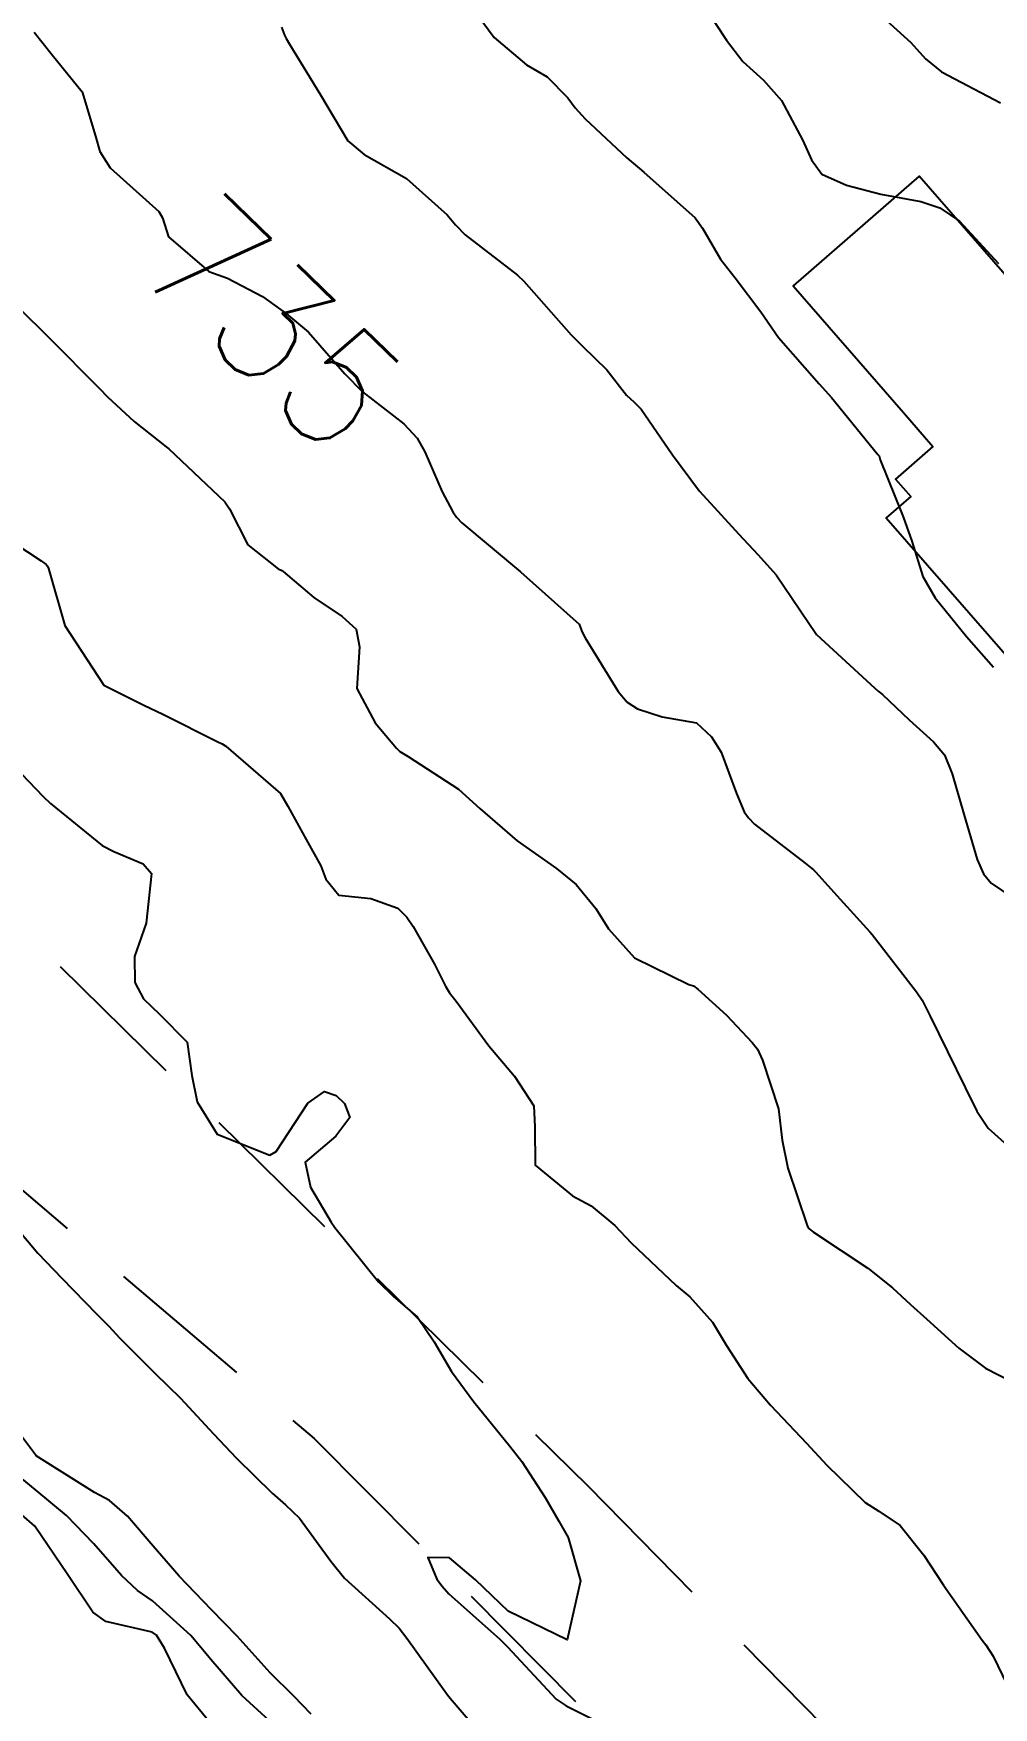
# Model space of a CAD drawing. Header units: metres. Extents: x 298520 to 308411, y 7433745 to 7450750.
# Drawn here: x 303860.5 to 303892.9, y 7440206.3 to 7440262.7 of the extents above; entities that cross this region are included whole.
import ezdxf
from ezdxf.enums import TextEntityAlignment as Align

# ---------------------------------------------------------------- set-up
doc = ezdxf.new("R2010")
doc.units = ezdxf.units.M
doc.header["$LTSCALE"] = 10
doc.linetypes.add('DASHED', pattern=[0.75, 0.5, -0.25])
for name, color, linetype in [('Cotas', 45, 'Continuous'), ('Curvas de Nivel 1m', 11, 'Continuous'), ('Curvas de Nivel 5m', 15, 'Continuous'), ('Edificações', 30, 'Continuous'), ('Vias Secundárias', 230, 'DASHED')]:
    doc.layers.add(name, color=color, linetype=linetype)
doc.styles.add('Style-STANDARD', font='STANDARD.shx')

msp = doc.modelspace()

# ---------------------------------------------------------------- linework, layer by layer
at = {"layer": 'Curvas de Nivel 1m', "flags": 128}
for points, elevation in [([(303875.161, 7440263.792), (303876.043, 7440262.591), (303877.134, 7440261.674), (303877.827, 7440261.267), (303878.531, 7440260.559), (303878.781, 7440260.217), (303879.116, 7440259.848), (303880.523, 7440258.536), (303881.096, 7440258.054), (303882.829, 7440256.512), (303883.07, 7440256.169), (303883.683, 7440255.124), (303884.175, 7440254.493), (303885.036, 7440253.339), (303885.636, 7440252.474), (303887.008, 7440250.919), (303887.421, 7440250.456), (303888.984, 7440248.537), (303889.028, 7440248.484), (303889.044, 7440248.439), (303889.065, 7440248.355), (303889.844, 7440246.427), (303890.13, 7440245.607), (303890.508, 7440244.416), (303890.922, 7440243.705), (303891.976, 7440242.399), (303892.893, 7440241.356)], 733), ([(303883.159, 7440263.599), (303883.876, 7440262.499), (303884.43, 7440261.785), (303885.13, 7440261.154), (303885.739, 7440260.474), (303886.459, 7440259.117), (303886.747, 7440258.464), (303887.096, 7440257.988), (303887.924, 7440257.618), (303889.086, 7440257.306), (303890.436, 7440257.067), (303891.079, 7440256.849), (303891.74, 7440256.403), (303893.059, 7440254.968)], 732), ([(303868.873, 7440262.948), (303868.977, 7440262.672), (303869.03, 7440262.56), (303869.14, 7440262.374), (303870.19, 7440260.659), (303871.108, 7440259.112), (303871.659, 7440258.644), (303873.091, 7440257.836), (303874.456, 7440256.609), (303874.741, 7440256.276), (303875.066, 7440255.938), (303876.829, 7440254.582), (303877.05, 7440254.377), (303878.643, 7440252.564), (303879.019, 7440252.183), (303879.849, 7440251.385), (303880.506, 7440250.537), (303880.77, 7440250.303), (303880.998, 7440250.064), (303882.055, 7440248.519), (303882.965, 7440247.301), (303883.704, 7440246.499), (303884.301, 7440245.845), (303884.94, 7440245.159), (303885.555, 7440244.474), (303886.913, 7440242.46), (303888.885, 7440240.65), (303889.002, 7440240.557), (303889.144, 7440240.436), (303890.038, 7440239.586), (303890.867, 7440238.848), (303891.236, 7440238.406), (303891.496, 7440237.761), (303891.885, 7440236.399), (303892.335, 7440234.877), (303892.547, 7440234.393), (303892.81, 7440234.083), (303893.824, 7440233.395)], 734), ([(303889.156, 7440263.284), (303890.101, 7440262.426), (303890.593, 7440261.873), (303891.133, 7440261.439), (303893.123, 7440260.39)], 731), ([(303859.049, 7440254.396), (303860.729, 7440252.773), (303861.028, 7440252.473), (303862.734, 7440250.753), (303863, 7440250.477), (303863.899, 7440249.643), (303864.984, 7440248.796), (303865.074, 7440248.719), (303866.956, 7440246.933), (303867.114, 7440246.698), (303867.737, 7440245.484), (303868.753, 7440244.673), (303868.879, 7440244.618), (303868.932, 7440244.586), (303869.966, 7440243.707), (303870.917, 7440243.073), (303871.389, 7440242.645), (303871.505, 7440242.043), (303871.413, 7440240.645), (303872.028, 7440239.482), (303872.75, 7440238.631), (303872.861, 7440238.521), (303873.139, 7440238.346), (303874.843, 7440237.242), (303875.562, 7440236.593), (303876.822, 7440235.507), (303878.146, 7440234.567), (303878.808, 7440234.034), (303879.479, 7440233.229), (303879.906, 7440232.543), (303880.778, 7440231.556), (303882.612, 7440230.665), (303882.764, 7440230.611), (303882.916, 7440230.508), (303883.883, 7440229.622), (303884.745, 7440228.709), (303884.927, 7440228.478), (303885.1, 7440228.114), (303885.639, 7440226.471), (303885.759, 7440225.413), (303885.948, 7440224.467), (303886.605, 7440222.529), (303886.637, 7440222.46), (303886.672, 7440222.418), (303886.815, 7440222.314), (303888.653, 7440221.099), (303889.477, 7440220.427), (303890.085, 7440219.866), (303890.633, 7440219.37), (303891.717, 7440218.399), (303892.613, 7440217.72), (303893.929, 7440217.05)], 736), ([(303858.946, 7440246.143), (303860.759, 7440244.948), (303860.933, 7440244.819), (303860.977, 7440244.77), (303861.016, 7440244.686), (303861.56, 7440242.764), (303862.883, 7440240.75), (303864.223, 7440240.076), (303864.873, 7440239.778), (303866.727, 7440238.839), (303866.864, 7440238.772), (303866.989, 7440238.699), (303868.839, 7440237.103), (303869.081, 7440236.676), (303869.7, 7440235.545), (303870.193, 7440234.659), (303870.365, 7440234.213), (303870.803, 7440233.673), (303871.885, 7440233.557), (303872.799, 7440233.239), (303873.101, 7440232.93), (303873.311, 7440232.622), (303874.035, 7440231.35), (303874.401, 7440230.605), (303874.542, 7440230.385), (303874.758, 7440230.098), (303875.859, 7440228.589), (303876.728, 7440227.566), (303877.385, 7440226.573), (303877.421, 7440225.857), (303877.431, 7440224.573), (303878.683, 7440223.532), (303879.321, 7440223.192), (303880.112, 7440222.538), (303880.664, 7440221.945), (303882.182, 7440220.515), (303882.639, 7440220.127), (303883.408, 7440219.276), (303883.876, 7440218.491), (303884.606, 7440217.376), (303885.361, 7440216.472), (303886.58, 7440215.197), (303887.262, 7440214.453), (303888.56, 7440213.194), (303889.024, 7440212.899), (303889.737, 7440212.422), (303890.538, 7440211.413), (303891.204, 7440210.403), (303892.505, 7440208.55), (303892.626, 7440208.389), (303892.874, 7440208.009), (303893.659, 7440206.378)], 737), ([(303859.111, 7440238.788), (303860.836, 7440237.003), (303861.078, 7440236.768), (303862.819, 7440235.352), (303863.215, 7440235.142), (303864.2, 7440234.729), (303864.49, 7440234.405), (303864.307, 7440232.727), (303863.907, 7440231.602), (303863.919, 7440230.733), (303864.212, 7440230.183), (303864.752, 7440229.658), (303865.686, 7440228.711), (303865.842, 7440227.593), (303866.024, 7440226.707), (303866.702, 7440225.612), (303868.474, 7440224.903), (303868.696, 7440225.034), (303869.759, 7440226.664), (303870.32, 7440227.055), (303870.717, 7440226.917), (303870.998, 7440226.647), (303871.179, 7440226.174), (303870.702, 7440225.546), (303869.668, 7440224.665), (303869.846, 7440223.824), (303870.541, 7440222.652), (303870.67, 7440222.463), (303872.14, 7440220.635), (303872.638, 7440220.152), (303873.453, 7440219.439), (303874.025, 7440218.609), (303874.608, 7440217.615), (303875.355, 7440216.592), (303876.578, 7440215.093), (303876.974, 7440214.576), (303877.766, 7440213.363), (303878.226, 7440212.563), (303878.545, 7440212.013), (303878.953, 7440210.554), (303878.503, 7440208.56), (303876.512, 7440209.524), (303875.416, 7440210.591), (303874.534, 7440211.332), (303873.805, 7440211.339), (303874.114, 7440210.606), (303874.291, 7440210.373), (303874.518, 7440210.116), (303876.236, 7440208.583), (303876.499, 7440208.328), (303878.135, 7440206.563), (303878.471, 7440206.338), (303879.66, 7440205.738)], 738), ([(303859.658, 7440222.785), (303860.655, 7440221.605), (303861.458, 7440220.762), (303862.631, 7440219.551), (303863.031, 7440219.148), (303863.419, 7440218.738), (303864.605, 7440217.548), (303865.461, 7440216.711), (303866.581, 7440215.513), (303867.352, 7440214.692), (303868.561, 7440213.503), (303869.003, 7440213.119), (303869.473, 7440212.666), (303870.531, 7440211.216), (303871, 7440210.645), (303872.509, 7440209.266), (303872.836, 7440208.954), (303873.094, 7440208.621), (303874.475, 7440206.706), (303874.56, 7440206.599), (303875.172, 7440205.887)], 739), ([(303869.868, 7440206.06), (303869.289, 7440206.668), (303868.484, 7440207.45), (303867.371, 7440208.691), (303866.512, 7440209.574), (303865.421, 7440210.711), (303864.538, 7440211.716), (303863.679, 7440212.733), (303863.072, 7440213.257), (303862.561, 7440213.529), (303860.597, 7440214.77), (303860.573, 7440214.801), (303859.724, 7440215.922)], 739), ([(303868.464, 7440205.829), (303867.529, 7440206.689), (303866.491, 7440207.899), (303865.815, 7440208.707), (303864.514, 7440209.873), (303864.013, 7440210.223), (303863.475, 7440210.736), (303862.539, 7440211.803), (303861.621, 7440212.759), (303860.562, 7440213.632), (303859.933, 7440214.146)], 738), ([(303866.464, 7440205.769), (303865.688, 7440206.708), (303864.925, 7440208.287), (303864.65, 7440208.719), (303864.504, 7440208.816), (303862.946, 7440209.182), (303862.51, 7440209.494), (303861.668, 7440210.759), (303860.547, 7440212.397), (303860.113, 7440212.777)], 737)]:
    msp.add_lwpolyline(points, dxfattribs=dict(at, elevation=elevation))
at = {"layer": 'Curvas de Nivel 5m', "elevation": 735, "flags": 128}
msp.add_lwpolyline([(303860.533, 7440262.776), (303861.135, 7440262.013), (303862.148, 7440260.76), (303862.593, 7440259.27), (303862.742, 7440258.754), (303863.095, 7440258.195), (303864.736, 7440256.725), (303864.862, 7440256.514), (303865.064, 7440255.874), (303866.424, 7440254.706), (303867.051, 7440254.483), (303868.227, 7440253.864), (303869.039, 7440253.274), (303869.786, 7440252.662), (303871.012, 7440251.252), (303871.603, 7440250.644), (303872.992, 7440249.567), (303873.445, 7440249.081), (303873.702, 7440248.619), (303874.294, 7440247.279), (303874.649, 7440246.605), (303874.77, 7440246.422), (303874.949, 7440246.229), (303876.933, 7440244.58), (303878.915, 7440242.813), (303878.981, 7440242.627), (303879, 7440242.559), (303879.113, 7440242.354), (303880.225, 7440240.54), (303880.525, 7440240.181), (303880.877, 7440239.956), (303881.706, 7440239.691), (303882.873, 7440239.481), (303883.38, 7440239.014), (303883.702, 7440238.497), (303884.224, 7440237.107), (303884.481, 7440236.485), (303884.624, 7440236.277), (303884.829, 7440236.065), (303886.53, 7440234.749), (303886.814, 7440234.53), (303886.885, 7440234.459), (303887.716, 7440233.539), (303888.713, 7440232.441), (303888.791, 7440232.343), (303890.29, 7440230.417), (303890.477, 7440230.132), (303890.755, 7440229.598), (303891.341, 7440228.404), (303891.931, 7440227.192), (303892.33, 7440226.394), (303892.707, 7440225.811), (303893.464, 7440225.142)], dxfattribs=at)
at = {"layer": 'Edificações'}
msp.add_lwpolyline([(303897.552, 7440249.694), (303890.383, 7440257.922), (303886.131, 7440254.217), (303889.848, 7440249.95), (303890.846, 7440248.804), (303889.58, 7440247.702), (303890.094, 7440247.112), (303889.271, 7440246.395), (303896.936, 7440237.613), (303901.981, 7440242.016), (303897.883, 7440246.712), (303898.976, 7440247.667)], close=True, dxfattribs=at)
at = {"layer": 'Vias Secundárias'}
for points in [[(303607.103, 7440386.366, 0.108914), (303619.219, 7440375.323, -0.028123), (303621.82, 7440373.625, 0.004841), (303631.481, 7440366.656, -0.033974), (303639.212, 7440360.363, 0.051837), (303646.466, 7440354.877, -0.029658), (303655.051, 7440348.963, 0.038432), (303668.615, 7440339.966, -0.024591), (303671.697, 7440338.042, 0.029436), (303685.393, 7440329.676, -0.00242), (303695.653, 7440324.146, 0.011871), (303724.535, 7440309.276, 0.007105), (303765.156, 7440290.276, -0.035451), (303782.77, 7440280.787, -0.002091), (303802.877, 7440267.921, -0.004951), (303826.097, 7440252.598, 0.029824), (303829.25, 7440249.95), (303869.975, 7440215.346), (303903.685, 7440181.478), (303937.091, 7440148.064), (303972.417, 7440115.095), (303986.049, 7440103.226)], [(304019.939, 7440318.154, -0.01577), (304008.705, 7440315.362, 0.025843), (303981.12, 7440307.915), (303866.039, 7440270.368), (303851.562, 7440265.767, 0.100037), (303843.994, 7440262.81, 0.411302), (303841.753, 7440252.71), (303845.376, 7440247.053), (303879.21, 7440213.74), (303905.739, 7440186.783), (303932.685, 7440158.808), (303954.701, 7440136.345), (303972.817, 7440118.575), (303987.602, 7440105.068)]]:
    msp.add_lwpolyline(points, format="xyb", dxfattribs=at)

# ---------------------------------------------------------------- texts
at = {"layer": 'Cotas', "style": 'Style-STANDARD'}
msp.add_text('735', height=4, rotation=315.8667, dxfattribs=at).set_placement((303868.583, 7440252.946, 735), align=Align.MIDDLE_CENTER)

doc.saveas('drawing.dxf')
